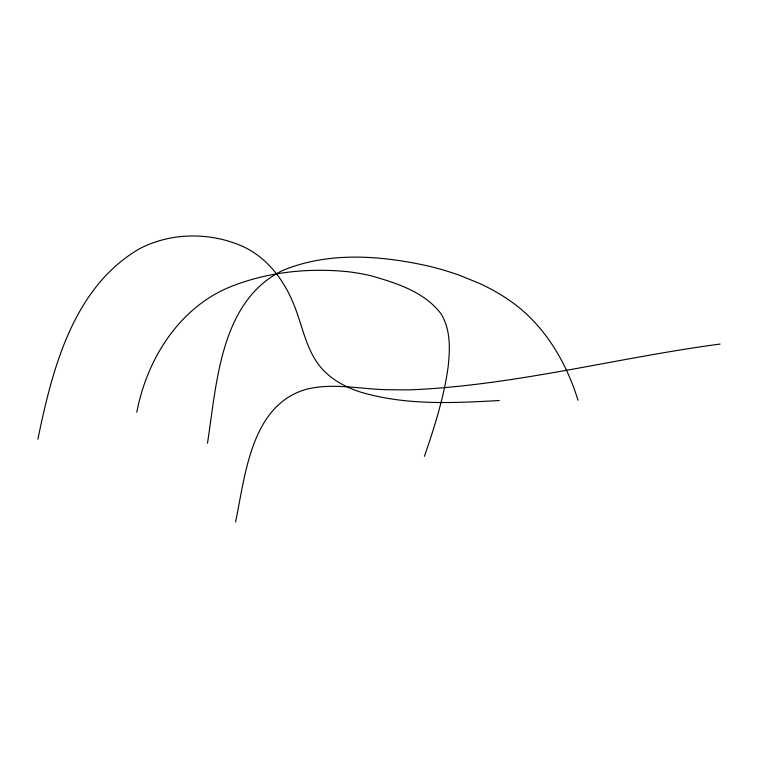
<?xml version="1.0" encoding="UTF-8"?>
<svg xmlns="http://www.w3.org/2000/svg" width="758" height="758" viewBox="0 0 758 758"><rect width="100%" height="100%" fill="white"/><g stroke="black" fill="none" stroke-linecap="round" stroke-linejoin="round"><path stroke-width="1.14" d="M207.493 443.24C216.826 383.321 220.038 302.12 281.929 270.796C328.138 251.296 380.611 255.389 428.478 266.077A217.84 125.771 0 0 1 460.267 275.58L479.805 283.568A200.434 115.718 0 0 1 506.145 298.169C542.197 321.439 565.544 359.87 578.003 400.224M235.577 521.93C245.374 475.171 250.936 405.407 306.033 389.366C334.685 382.06 364.2 390.199 393.222 389.745A264.438 152.671 0 0 0 411.727 389.792C515.753 385.187 617.135 357.729 720.1 344.056M37.9 439.138C52.302 369.051 73.213 287.007 139.823 248.596C171.403 232.232 210.354 232.081 242.693 246.397C266.759 257.369 283.691 279.55 293.45 303.588C303.57 327.589 306.592 356.203 327.494 374.149A94.257 54.415 0 0 0 359.548 391.763C404.706 405.568 452.763 403.095 499.314 400.527M136.81 412.229C147.118 357.937 180.698 305.095 234.213 285.321C270 271.771 309.141 267.925 347.107 271.629A126.141 72.825 0 0 1 371.088 275.798C396.415 283.028 424.499 291.877 440.985 313.755C450.773 329.616 450.1 349.201 448.111 367.033C443.885 397.637 434.419 427.199 424.433 456.325"/></g></svg>
